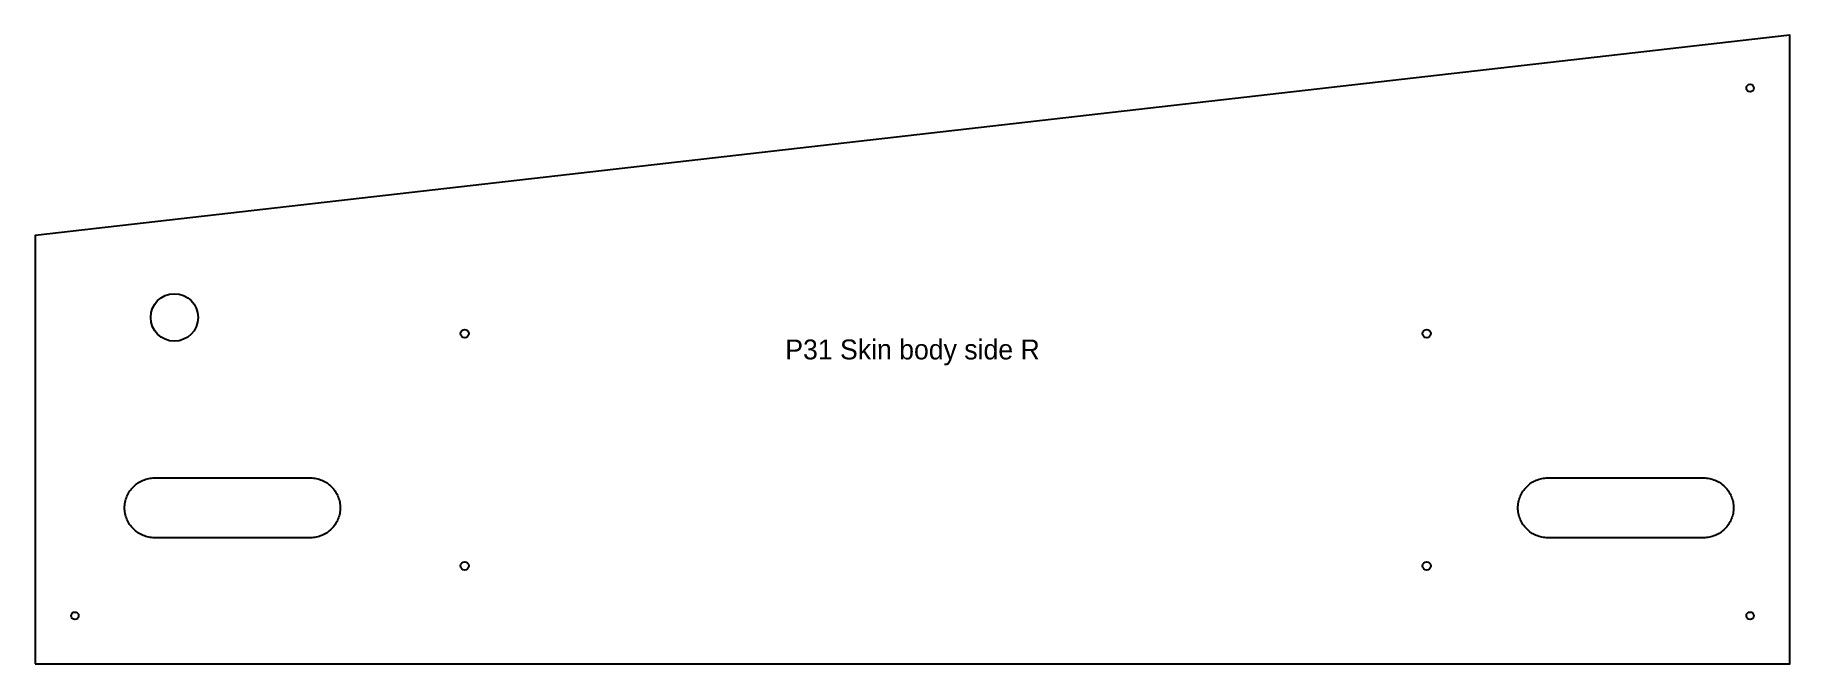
# Model space of a CAD drawing. Header units: millimetres. Extents: x 0 to 1058, y 0 to 379.
import ezdxf
from ezdxf.enums import TextEntityAlignment as Align

# ---------------------------------------------------------------- set-up
doc = ezdxf.new("R2010")
doc.units = ezdxf.units.MM
for name, color, linetype in [('CUT_INSIDE', 5, 'Continuous'), ('CUT_OUTSIDE', 1, 'Continuous'), ('NOTES', 7, 'Continuous')]:
    doc.layers.add(name, color=color, linetype=linetype)

msp = doc.modelspace()

# ---------------------------------------------------------------- linework, layer by layer
at = {"layer": 'CUT_INSIDE'}
for points in [[(72, 76), (71.1, 76), (70.2, 76.1), (69.4, 76.2), (68.5, 76.3), (67.6, 76.5), (66.8, 76.8), (65.9, 77.1), (65.1, 77.4), (64.3, 77.7), (63.5, 78.1), (62.7, 78.6), (62, 79), (61.3, 79.5), (60.6, 80.1), (59.9, 80.7), (59.3, 81.3), (58.7, 81.9), (58.1, 82.6), (57.5, 83.3), (57, 84), (56.6, 84.7), (56.1, 85.5), (55.7, 86.3), (55.4, 87.1), (55.1, 87.9), (54.8, 88.8), (54.5, 89.6), (54.3, 90.5), (54.2, 91.4), (54.1, 92.2), (54, 93.1), (54, 94), (54, 94.9), (54.1, 95.8), (54.2, 96.6), (54.3, 97.5), (54.5, 98.4), (54.8, 99.2), (55.1, 100.1), (55.4, 100.9), (55.7, 101.7), (56.1, 102.5), (56.6, 103.3), (57, 104), (57.5, 104.7), (58.1, 105.4), (58.7, 106.1), (59.3, 106.7), (59.9, 107.3), (60.6, 107.9), (61.3, 108.5), (62, 109), (62.7, 109.4), (63.5, 109.9), (64.3, 110.3), (65.1, 110.6), (65.9, 110.9), (66.8, 111.2), (67.6, 111.5), (68.5, 111.7), (69.4, 111.8), (70.2, 111.9), (71.1, 112), (72, 112), (166, 112), (166.9, 112), (167.8, 111.9), (168.6, 111.8), (169.5, 111.7), (170.4, 111.5), (171.2, 111.2), (172.1, 110.9), (172.9, 110.6), (173.7, 110.3), (174.5, 109.9), (175.3, 109.4), (176, 109), (176.7, 108.5), (177.4, 107.9), (178.1, 107.3), (178.7, 106.7), (179.3, 106.1), (179.9, 105.4), (180.5, 104.7), (181, 104), (181.4, 103.3), (181.9, 102.5), (182.3, 101.7), (182.6, 100.9), (182.9, 100.1), (183.2, 99.2), (183.5, 98.4), (183.7, 97.5), (183.8, 96.6), (183.9, 95.8), (184, 94.9), (184, 94), (184, 93.1), (183.9, 92.2), (183.8, 91.4), (183.7, 90.5), (183.5, 89.6), (183.2, 88.8), (182.9, 87.9), (182.6, 87.1), (182.3, 86.3), (181.9, 85.5), (181.4, 84.7), (181, 84), (180.5, 83.3), (179.9, 82.6), (179.3, 81.9), (178.7, 81.3), (178.1, 80.7), (177.4, 80.1), (176.7, 79.5), (176, 79), (175.3, 78.6), (174.5, 78.1), (173.7, 77.7), (172.9, 77.4), (172.1, 77.1), (171.2, 76.8), (170.4, 76.5), (169.5, 76.3), (168.6, 76.2), (167.8, 76.1), (166.9, 76), (166, 76), (72, 76)], [(912, 76), (911.1, 76), (910.2, 76.1), (909.4, 76.2), (908.5, 76.3), (907.6, 76.5), (906.8, 76.8), (905.9, 77.1), (905.1, 77.4), (904.3, 77.7), (903.5, 78.1), (902.7, 78.6), (902, 79), (901.3, 79.5), (900.6, 80.1), (899.9, 80.7), (899.3, 81.3), (898.7, 81.9), (898.1, 82.6), (897.5, 83.3), (897, 84), (896.6, 84.7), (896.1, 85.5), (895.7, 86.3), (895.4, 87.1), (895.1, 87.9), (894.8, 88.8), (894.5, 89.6), (894.3, 90.5), (894.2, 91.4), (894.1, 92.2), (894, 93.1), (894, 94), (894, 94.9), (894.1, 95.8), (894.2, 96.6), (894.3, 97.5), (894.5, 98.4), (894.8, 99.2), (895.1, 100.1), (895.4, 100.9), (895.7, 101.7), (896.1, 102.5), (896.6, 103.3), (897, 104), (897.5, 104.7), (898.1, 105.4), (898.7, 106.1), (899.3, 106.7), (899.9, 107.3), (900.6, 107.9), (901.3, 108.5), (902, 109), (902.7, 109.4), (903.5, 109.9), (904.3, 110.3), (905.1, 110.6), (905.9, 110.9), (906.8, 111.2), (907.6, 111.5), (908.5, 111.7), (909.4, 111.8), (910.2, 111.9), (911.1, 112), (912, 112), (1006, 112), (1006.9, 112), (1007.8, 111.9), (1008.6, 111.8), (1009.5, 111.7), (1010.4, 111.5), (1011.2, 111.2), (1012.1, 110.9), (1012.9, 110.6), (1013.7, 110.3), (1014.5, 109.9), (1015.3, 109.4), (1016, 109), (1016.7, 108.5), (1017.4, 107.9), (1018.1, 107.3), (1018.7, 106.7), (1019.3, 106.1), (1019.9, 105.4), (1020.5, 104.7), (1021, 104), (1021.4, 103.3), (1021.9, 102.5), (1022.3, 101.7), (1022.6, 100.9), (1022.9, 100.1), (1023.2, 99.2), (1023.5, 98.4), (1023.7, 97.5), (1023.8, 96.6), (1023.9, 95.8), (1024, 94.9), (1024, 94), (1024, 93.1), (1023.9, 92.2), (1023.8, 91.4), (1023.7, 90.5), (1023.5, 89.6), (1023.2, 88.8), (1022.9, 87.9), (1022.6, 87.1), (1022.3, 86.3), (1021.9, 85.5), (1021.4, 84.7), (1021, 84), (1020.5, 83.3), (1019.9, 82.6), (1019.3, 81.9), (1018.7, 81.3), (1018.1, 80.7), (1017.4, 80.1), (1016.7, 79.5), (1016, 79), (1015.3, 78.6), (1014.5, 78.1), (1013.7, 77.7), (1012.9, 77.4), (1012.1, 77.1), (1011.2, 76.8), (1010.4, 76.5), (1009.5, 76.3), (1008.6, 76.2), (1007.8, 76.1), (1006.9, 76), (1006, 76), (912, 76)]]:
    msp.add_lwpolyline(points, close=True, dxfattribs=at)
for centre, radius in [((1034, 346.9), 2.25), ((84, 208.7), 14.3), ((259, 199), 2.5), ((839, 199), 2.5), ((259, 59), 2.5), ((839, 59), 2.5), ((24, 29), 2.25), ((1034, 29), 2.25)]:
    msp.add_circle(centre, radius, dxfattribs=at)
at = {"layer": 'CUT_OUTSIDE'}
msp.add_lwpolyline([(0, 0), (1058, 0), (1058, 378.8), (0, 258.1), (0, 0)], close=True, dxfattribs=at)

# ---------------------------------------------------------------- texts
at = {"layer": 'NOTES'}
msp.add_text('P31 Skin body side R', height=12, dxfattribs=at).set_placement((529, 189.4), align=Align.MIDDLE_CENTER)

doc.saveas('drawing.dxf')
